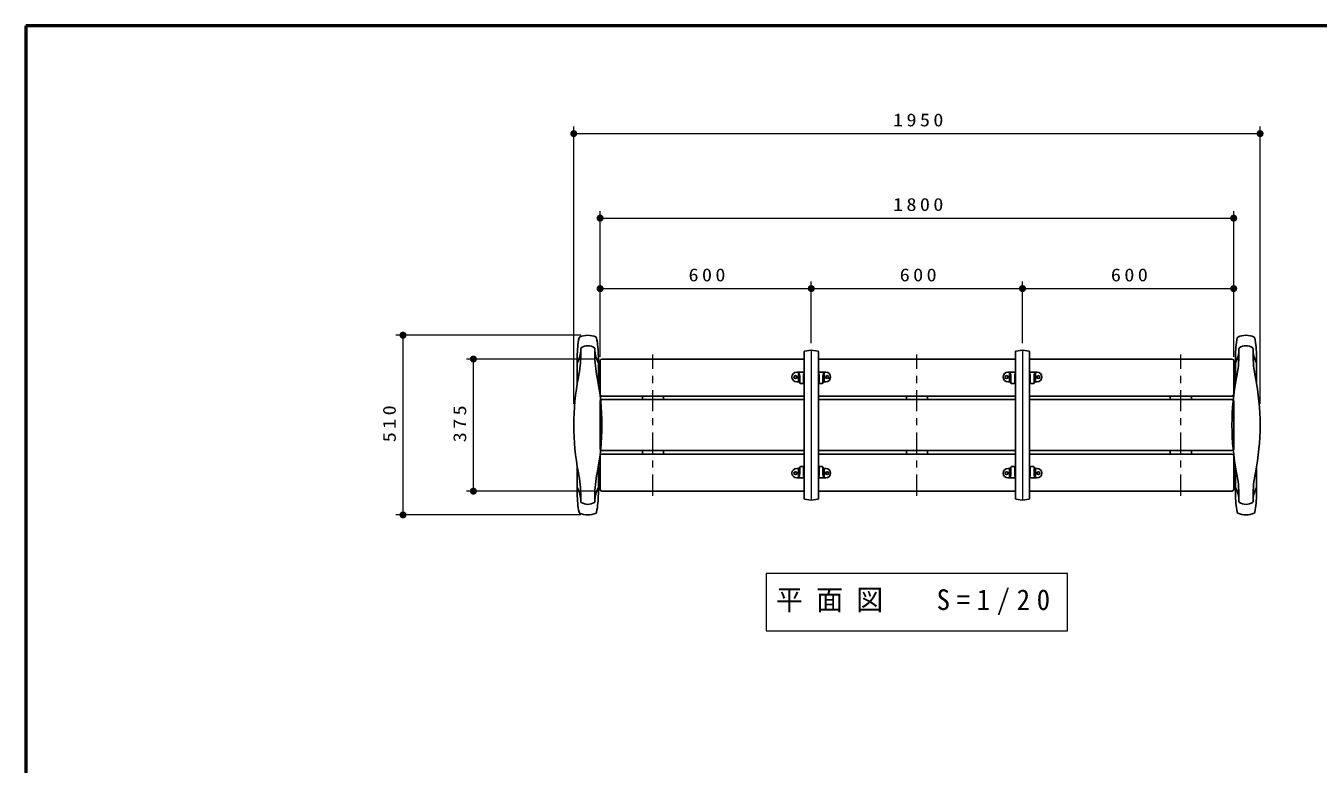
# Model space of a CAD drawing. Units: millimetres on the paper, scale 1:20. Extents: x -385 to 0, y 0 to 267.
# Drawn here: x -385 to -201.4, y 162.2 to 267 of the extents above; entities that cross this region are included whole.
import ezdxf

# ---------------------------------------------------------------- set-up
doc = ezdxf.new("R2010")
doc.units = ezdxf.units.MM
doc.linetypes.add('USER2', pattern=[6, 3, -1, 1, -1])
doc.layers.add('1_20', color=7, linetype='Continuous', lineweight=25)
doc.layers.add('LY_3', color=7, linetype='Continuous', lineweight=13)
doc.styles.add('ＭＳ ゴシック', font='')
doc.styles.get('ＭＳ ゴシック').set_extended_font_data('MS Gothic')

# ---------------------------------------------------------------- blocks, each defined once
blk = doc.blocks.new('filled_dot')
at = {"color": 0, "linetype": 'Continuous', "lineweight": -2, "const_width": 1.25}
blk.add_lwpolyline([(-0.625, 0, 1), (0.625, 0, 1)], format="xyb", close=True, dxfattribs=at)

msp = doc.modelspace()

# ---------------------------------------------------------------- linework, layer by layer
at = {"layer": '1_20', "lineweight": 13}
for p, q in [((-307.175, 213.327), (-307.175, 252.702)), ((-307.175, 251.702), (-209.675, 251.702)), ((-209.675, 213.327), (-209.675, 252.702)), ((-303.425, 220.033), (-303.425, 240.704)), ((-213.425, 220.033), (-213.425, 240.704)), ((-303.425, 239.704), (-213.425, 239.704)), ((-303.425, 229.704), (-273.425, 229.704)), ((-273.425, 221.979), (-273.425, 230.704)), ((-273.425, 229.704), (-243.425, 229.704)), ((-243.425, 221.979), (-243.425, 230.704)), ((-243.425, 229.704), (-213.425, 229.704)), ((-306.175, 223.083), (-332.425, 223.083)), ((-331.425, 197.574), (-331.425, 223.083)), ((-304.175, 219.704), (-322.425, 219.704)), ((-321.425, 200.954), (-321.425, 219.704)), ((-304.175, 200.954), (-322.425, 200.954)), ((-306.175, 197.574), (-332.425, 197.574)), ((-279.825, 189.257), (-279.825, 181.123)), ((-237.025, 189.257), (-279.825, 189.257)), ((-237.025, 181.123), (-237.025, 189.257)), ((-279.825, 181.123), (-237.025, 181.123))]:
    msp.add_line(p, q, dxfattribs=at)
at = {"layer": '1_20', "color": 4}
for p, q in [((-306.175, 221.185), (-306.175, 220.44)), ((-304.175, 221.185), (-304.175, 220.44)), ((-212.675, 221.185), (-212.675, 220.44)), ((-210.675, 221.185), (-210.675, 220.44)), ((-306.675, 220.068), (-306.675, 216.183)), ((-303.675, 220.068), (-303.675, 216.183)), ((-213.175, 220.068), (-213.175, 216.183)), ((-210.175, 220.068), (-210.175, 216.183)), ((-306.675, 200.59), (-306.675, 204.474)), ((-303.675, 200.59), (-303.675, 204.474)), ((-213.175, 200.59), (-213.175, 204.474)), ((-210.175, 200.59), (-210.175, 204.474)), ((-306.175, 199.472), (-306.175, 200.217)), ((-304.175, 199.472), (-304.175, 200.217)), ((-212.675, 199.472), (-212.675, 200.217)), ((-210.675, 199.472), (-210.675, 200.217))]:
    msp.add_line(p, q, dxfattribs=at)
at = {"layer": '1_20', "linetype": 'USER2', "lineweight": 13}
for p, q in [((-295.925, 200.3), (-295.925, 220.357)), ((-258.425, 200.3), (-258.425, 220.357)), ((-220.925, 200.3), (-220.925, 220.357))]:
    msp.add_line(p, q, dxfattribs=at)
at = {"layer": '1_20', "color": 110}
for p, q in [((-274.425, 199.872), (-274.425, 220.786)), ((-273.425, 220.979), (-274.382, 220.835)), ((-273.425, 220.979), (-272.467, 220.835)), ((-272.425, 220.786), (-272.425, 199.872)), ((-244.425, 199.872), (-244.425, 220.786)), ((-243.425, 220.979), (-244.382, 220.835)), ((-243.425, 220.979), (-242.467, 220.835)), ((-242.425, 220.786), (-242.425, 199.872)), ((-275.5, 217.829), (-274.425, 217.829)), ((-275.257, 217.717), (-275.257, 216.58)), ((-275.061, 216.804), (-275.061, 216.387)), ((-274.521, 216.329), (-274.521, 217.571)), ((-274.471, 217.621), (-274.425, 217.621)), ((-274.425, 217.186), (-274.471, 217.186)), ((-272.425, 217.829), (-271.35, 217.829)), ((-272.425, 217.621), (-272.379, 217.621)), ((-272.379, 217.186), (-272.425, 217.186)), ((-272.329, 216.329), (-272.329, 217.571)), ((-271.789, 216.804), (-271.789, 216.387)), ((-271.593, 217.717), (-271.593, 216.58)), ((-245.5, 217.829), (-244.425, 217.829)), ((-245.257, 217.717), (-245.257, 216.58)), ((-245.061, 216.804), (-245.061, 216.387)), ((-244.521, 216.329), (-244.521, 217.571)), ((-244.471, 217.621), (-244.425, 217.621)), ((-244.425, 217.186), (-244.471, 217.186)), ((-242.425, 217.829), (-241.35, 217.829)), ((-242.425, 217.621), (-242.379, 217.621)), ((-242.379, 217.186), (-242.425, 217.186)), ((-242.329, 216.329), (-242.329, 217.571)), ((-241.789, 216.804), (-241.789, 216.387)), ((-241.593, 217.717), (-241.593, 216.58)), ((-275.5, 216.479), (-275.185, 216.479)), ((-275.163, 216.465), (-275.066, 216.282)), ((-274.621, 216.229), (-274.978, 216.229)), ((-272.229, 216.229), (-271.872, 216.229)), ((-271.687, 216.465), (-271.783, 216.282)), ((-271.35, 216.479), (-271.664, 216.479)), ((-245.5, 216.479), (-245.185, 216.479)), ((-245.163, 216.465), (-245.066, 216.282)), ((-244.621, 216.229), (-244.978, 216.229)), ((-242.229, 216.229), (-241.872, 216.229)), ((-241.687, 216.465), (-241.783, 216.282)), ((-241.35, 216.479), (-241.664, 216.479)), ((-275.5, 204.179), (-275.185, 204.179)), ((-275.257, 202.94), (-275.257, 204.078)), ((-275.163, 204.192), (-275.066, 204.375)), ((-275.061, 203.854), (-275.061, 204.271)), ((-274.621, 204.429), (-274.978, 204.429)), ((-274.521, 204.329), (-274.521, 203.086)), ((-272.329, 204.329), (-272.329, 203.086)), ((-272.229, 204.429), (-271.872, 204.429)), ((-271.789, 203.854), (-271.789, 204.271)), ((-271.687, 204.192), (-271.783, 204.375)), ((-271.35, 204.179), (-271.664, 204.179)), ((-271.593, 202.94), (-271.593, 204.078)), ((-245.5, 204.179), (-245.185, 204.179)), ((-245.257, 202.94), (-245.257, 204.078)), ((-245.163, 204.192), (-245.066, 204.375)), ((-245.061, 203.854), (-245.061, 204.271)), ((-244.621, 204.429), (-244.978, 204.429)), ((-244.521, 204.329), (-244.521, 203.086)), ((-242.329, 204.329), (-242.329, 203.086)), ((-242.229, 204.429), (-241.872, 204.429)), ((-241.789, 203.854), (-241.789, 204.271)), ((-241.687, 204.192), (-241.783, 204.375)), ((-241.35, 204.179), (-241.664, 204.179)), ((-241.593, 202.94), (-241.593, 204.078)), ((-275.5, 202.829), (-274.425, 202.829)), ((-274.425, 203.472), (-274.471, 203.472)), ((-274.471, 203.036), (-274.425, 203.036)), ((-272.379, 203.472), (-272.425, 203.472)), ((-272.425, 203.036), (-272.379, 203.036)), ((-272.425, 202.829), (-271.35, 202.829)), ((-245.5, 202.829), (-244.425, 202.829)), ((-244.425, 203.472), (-244.471, 203.472)), ((-244.471, 203.036), (-244.425, 203.036)), ((-242.379, 203.472), (-242.425, 203.472)), ((-242.425, 203.036), (-242.379, 203.036)), ((-242.425, 202.829), (-241.35, 202.829)), ((-273.425, 199.679), (-274.382, 199.822)), ((-273.425, 199.679), (-272.467, 199.822)), ((-243.425, 199.679), (-244.382, 199.822)), ((-243.425, 199.679), (-242.467, 199.822))]:
    msp.add_line(p, q, dxfattribs=at)
at = {"layer": '1_20', "color": 110, "lineweight": 13}
for p, q in [((-273.425, 220.979), (-273.425, 199.679)), ((-243.425, 220.979), (-243.425, 199.679))]:
    msp.add_line(p, q, dxfattribs=at)
at = {"layer": '1_20'}
for p, q in [((-303.425, 214.704), (-303.425, 219.454)), ((-303.175, 219.704), (-274.425, 219.704)), ((-272.425, 219.704), (-244.425, 219.704)), ((-242.425, 219.704), (-213.675, 219.704)), ((-213.425, 214.704), (-213.425, 219.454)), ((-303.425, 206.954), (-303.425, 213.704)), ((-303.175, 214.454), (-274.425, 214.454)), ((-303.175, 213.954), (-274.425, 213.954)), ((-297.425, 213.954), (-297.425, 214.454)), ((-294.425, 213.954), (-294.425, 214.454)), ((-272.425, 214.454), (-244.425, 214.454)), ((-272.425, 213.954), (-244.425, 213.954)), ((-259.925, 213.954), (-259.925, 214.454)), ((-256.925, 213.954), (-256.925, 214.454)), ((-242.425, 214.454), (-213.675, 214.454)), ((-242.425, 213.954), (-213.675, 213.954)), ((-222.425, 213.954), (-222.425, 214.454)), ((-219.425, 213.954), (-219.425, 214.454)), ((-213.425, 206.954), (-213.425, 213.704)), ((-303.425, 201.204), (-303.425, 205.954)), ((-303.175, 206.704), (-274.425, 206.704)), ((-303.175, 206.204), (-274.425, 206.204)), ((-297.425, 206.204), (-297.425, 206.704)), ((-294.425, 206.204), (-294.425, 206.704)), ((-272.425, 206.704), (-244.425, 206.704)), ((-272.425, 206.204), (-244.425, 206.204)), ((-259.925, 206.204), (-259.925, 206.704)), ((-256.925, 206.204), (-256.925, 206.704)), ((-242.425, 206.704), (-213.675, 206.704)), ((-242.425, 206.204), (-213.675, 206.204)), ((-222.425, 206.204), (-222.425, 206.704)), ((-219.425, 206.204), (-219.425, 206.704)), ((-213.425, 201.204), (-213.425, 205.954)), ((-303.175, 200.954), (-274.425, 200.954)), ((-272.425, 200.954), (-244.425, 200.954)), ((-242.425, 200.954), (-213.675, 200.954))]:
    msp.add_line(p, q, dxfattribs=at)
at = {"layer": '1_20', "color": 110}
for points in [[(-275.257, 217.717), (-275.219, 217.699), (-275.184, 217.676), (-275.154, 217.649), (-275.129, 217.616), (-275.112, 217.579), (-275.1, 217.537), (-275.092, 217.489), (-275.086, 217.433), (-275.081, 217.364), (-275.077, 217.288), (-275.073, 217.208), (-275.07, 217.126), (-275.068, 217.046), (-275.066, 216.97), (-275.064, 216.902), (-275.063, 216.843), (-275.062, 216.798), (-275.061, 216.769), (-275.061, 216.758), (-275.061, 216.768), (-275.061, 216.804)], [(-271.593, 217.717), (-271.63, 217.699), (-271.665, 217.676), (-271.695, 217.649), (-271.72, 217.616), (-271.738, 217.579), (-271.75, 217.537), (-271.758, 217.489), (-271.763, 217.433), (-271.768, 217.364), (-271.773, 217.288), (-271.776, 217.208), (-271.779, 217.126), (-271.782, 217.046), (-271.784, 216.97), (-271.786, 216.902), (-271.787, 216.843), (-271.788, 216.798), (-271.788, 216.769), (-271.789, 216.758), (-271.789, 216.768), (-271.789, 216.804)], [(-245.257, 217.717), (-245.219, 217.699), (-245.184, 217.676), (-245.154, 217.649), (-245.129, 217.616), (-245.112, 217.579), (-245.1, 217.537), (-245.092, 217.489), (-245.086, 217.433), (-245.081, 217.364), (-245.077, 217.288), (-245.073, 217.208), (-245.07, 217.126), (-245.068, 217.046), (-245.066, 216.97), (-245.064, 216.902), (-245.063, 216.843), (-245.062, 216.798), (-245.061, 216.769), (-245.061, 216.758), (-245.061, 216.768), (-245.061, 216.804)], [(-241.593, 217.717), (-241.63, 217.699), (-241.665, 217.676), (-241.695, 217.649), (-241.72, 217.616), (-241.738, 217.579), (-241.75, 217.537), (-241.758, 217.489), (-241.763, 217.433), (-241.768, 217.364), (-241.773, 217.288), (-241.776, 217.208), (-241.779, 217.126), (-241.782, 217.046), (-241.784, 216.97), (-241.786, 216.902), (-241.787, 216.843), (-241.788, 216.798), (-241.788, 216.769), (-241.789, 216.758), (-241.789, 216.768), (-241.789, 216.804)], [(-275.257, 202.94), (-275.219, 202.959), (-275.184, 202.982), (-275.154, 203.009), (-275.129, 203.041), (-275.112, 203.078), (-275.1, 203.12), (-275.092, 203.169), (-275.086, 203.225), (-275.081, 203.293), (-275.077, 203.369), (-275.073, 203.45), (-275.07, 203.531), (-275.068, 203.611), (-275.066, 203.687), (-275.064, 203.756), (-275.063, 203.814), (-275.062, 203.859), (-275.061, 203.889), (-275.061, 203.9), (-275.061, 203.889), (-275.061, 203.854)], [(-271.593, 202.94), (-271.63, 202.959), (-271.665, 202.982), (-271.695, 203.009), (-271.72, 203.041), (-271.738, 203.078), (-271.75, 203.12), (-271.758, 203.169), (-271.763, 203.225), (-271.768, 203.293), (-271.773, 203.369), (-271.776, 203.45), (-271.779, 203.531), (-271.782, 203.611), (-271.784, 203.687), (-271.786, 203.756), (-271.787, 203.814), (-271.788, 203.859), (-271.788, 203.889), (-271.789, 203.9), (-271.789, 203.889), (-271.789, 203.854)], [(-245.257, 202.94), (-245.219, 202.959), (-245.184, 202.982), (-245.154, 203.009), (-245.129, 203.041), (-245.112, 203.078), (-245.1, 203.12), (-245.092, 203.169), (-245.086, 203.225), (-245.081, 203.293), (-245.077, 203.369), (-245.073, 203.45), (-245.07, 203.531), (-245.068, 203.611), (-245.066, 203.687), (-245.064, 203.756), (-245.063, 203.814), (-245.062, 203.859), (-245.061, 203.889), (-245.061, 203.9), (-245.061, 203.889), (-245.061, 203.854)], [(-241.593, 202.94), (-241.63, 202.959), (-241.665, 202.982), (-241.695, 203.009), (-241.72, 203.041), (-241.738, 203.078), (-241.75, 203.12), (-241.758, 203.169), (-241.763, 203.225), (-241.768, 203.293), (-241.773, 203.369), (-241.776, 203.45), (-241.779, 203.531), (-241.782, 203.611), (-241.784, 203.687), (-241.786, 203.756), (-241.787, 203.814), (-241.788, 203.859), (-241.788, 203.889), (-241.789, 203.9), (-241.789, 203.889), (-241.789, 203.854)]]:
    msp.add_lwpolyline(points, dxfattribs=at)
at = {"layer": '1_20', "color": 110, "lineweight": 13}
for centre in [(-275.675, 217.154), (-271.175, 217.154), (-245.675, 217.154), (-241.175, 217.154), (-275.675, 203.504), (-271.175, 203.504), (-245.675, 203.504), (-241.175, 203.504)]:
    msp.add_circle(centre, 0.225, dxfattribs=at)
at = {"layer": '1_20', "color": 110}
for centre in [(-275.675, 217.154), (-271.175, 217.154), (-245.675, 217.154), (-241.175, 217.154), (-275.675, 203.504), (-271.175, 203.504), (-245.675, 203.504), (-241.175, 203.504)]:
    msp.add_circle(centre, 0.2, dxfattribs=at)
at = {"layer": '1_20', "color": 4}
for centre, radius, start, end in [((-292.773, 220.068), 13.902, 169.05833, 180), ((-306.275, 222.678), 0.15, 116.11733, 169.05833), ((-305.175, 220.434), 2.649, 63.88267, 116.11733), ((-304.075, 222.678), 0.15, 10.94167, 63.88267), ((-317.577, 220.068), 13.902, 0, 10.94167), ((-199.273, 220.068), 13.902, 169.05833, 180), ((-212.775, 222.678), 0.15, 116.11733, 169.05833), ((-211.675, 220.434), 2.649, 63.88267, 116.11733), ((-210.575, 222.678), 0.15, 10.94167, 63.88267), ((-224.077, 220.068), 13.902, 0, 10.94167), ((-309.98, 221.089), 3.805, 330.87712, 0), ((-323.273, 220.44), 17.098, 348.70424, 0), ((-306.025, 221.185), 0.15, 122.77908, 180), ((-305.175, 219.865), 1.72, 57.22092, 122.77908), ((-304.325, 221.185), 0.15, 0, 57.22092), ((-300.37, 221.089), 3.805, 180, 209.12288), ((-287.076, 220.44), 17.098, 180, 191.29576), ((-216.48, 221.089), 3.805, 330.87712, 0), ((-229.773, 220.44), 17.098, 348.70424, 0), ((-212.525, 221.185), 0.15, 122.77908, 180), ((-211.675, 219.865), 1.72, 57.22092, 122.77908), ((-210.825, 221.185), 0.15, 0, 57.22092), ((-206.87, 221.089), 3.805, 180, 209.12288), ((-193.576, 220.44), 17.098, 180, 191.29576), ((-272.649, 210.329), 34.526, 168.70424, 191.29576), ((-337.7, 210.329), 34.526, 348.70424, 11.29576), ((-179.149, 210.329), 34.526, 168.70424, 191.29576), ((-244.2, 210.329), 34.526, 348.70424, 11.29576), ((-323.273, 200.217), 17.098, 0, 11.29576), ((-287.076, 200.217), 17.098, 168.70424, 180), ((-229.773, 200.217), 17.098, 0, 11.29576), ((-193.576, 200.217), 17.098, 168.70424, 180), ((-292.773, 200.59), 13.902, 180, 190.94167), ((-309.98, 199.568), 3.805, 0, 29.12288), ((-300.37, 199.568), 3.805, 150.87712, 180), ((-317.577, 200.59), 13.902, 349.05833, 0), ((-199.273, 200.59), 13.902, 180, 190.94167), ((-216.48, 199.568), 3.805, 0, 29.12288), ((-206.87, 199.568), 3.805, 150.87712, 180), ((-224.077, 200.59), 13.902, 349.05833, 0), ((-306.025, 199.472), 0.15, 180, 237.22092), ((-305.175, 200.792), 1.72, 237.22092, 302.77908), ((-304.325, 199.472), 0.15, 302.77908, 0), ((-212.525, 199.472), 0.15, 180, 237.22092), ((-211.675, 200.792), 1.72, 237.22092, 302.77908), ((-210.825, 199.472), 0.15, 302.77908, 0), ((-306.275, 197.979), 0.15, 190.94167, 243.88267), ((-305.175, 200.223), 2.649, 243.88267, 296.11733), ((-304.075, 197.979), 0.15, 296.11733, 349.05833), ((-212.775, 197.979), 0.15, 190.94167, 243.88267), ((-211.675, 200.223), 2.649, 243.88267, 296.11733), ((-210.575, 197.979), 0.15, 296.11733, 349.05833)]:
    msp.add_arc(centre, radius, start, end, dxfattribs=at)
at = {"layer": '1_20', "color": 110}
for centre, radius, start, end in [((-274.375, 220.786), 0.05, 98.53077, 180), ((-272.475, 220.786), 0.05, 0, 81.46923), ((-244.375, 220.786), 0.05, 98.53077, 180), ((-242.475, 220.786), 0.05, 0, 81.46923), ((-275.5, 217.154), 0.675, 90, 270), ((-274.471, 217.571), 0.05, 90, 180), ((-274.471, 217.136), 0.05, 90, 180), ((-272.379, 217.571), 0.05, 359.99999, 90), ((-272.379, 217.136), 0.05, 0, 90), ((-271.35, 217.154), 0.675, 270, 90), ((-245.5, 217.154), 0.675, 90, 270), ((-244.471, 217.571), 0.05, 90, 180), ((-244.471, 217.136), 0.05, 90, 180), ((-242.379, 217.571), 0.05, 359.99999, 90), ((-242.379, 217.136), 0.05, 0, 90), ((-241.35, 217.154), 0.675, 270, 90), ((-275.185, 216.454), 0.025, 27.86749, 90), ((-274.978, 216.329), 0.1, 207.86749, 270), ((-274.621, 216.329), 0.1, 270, 0), ((-272.229, 216.329), 0.1, 180, 270), ((-271.872, 216.329), 0.1, 270, 332.13251), ((-271.664, 216.454), 0.025, 90, 152.13251), ((-245.185, 216.454), 0.025, 27.86749, 90), ((-244.978, 216.329), 0.1, 207.86749, 270), ((-244.621, 216.329), 0.1, 270, 0), ((-242.229, 216.329), 0.1, 180, 270), ((-241.872, 216.329), 0.1, 270, 332.13251), ((-241.664, 216.454), 0.025, 90, 152.13251), ((-275.5, 203.504), 0.675, 90, 270), ((-275.185, 204.204), 0.025, 270, 332.13251), ((-274.978, 204.329), 0.1, 90, 152.13251), ((-274.621, 204.329), 0.1, 0, 90), ((-272.229, 204.329), 0.1, 90, 180), ((-271.872, 204.329), 0.1, 27.86749, 90), ((-271.664, 204.204), 0.025, 207.86749, 270), ((-271.35, 203.504), 0.675, 270, 90), ((-245.5, 203.504), 0.675, 90, 270), ((-245.185, 204.204), 0.025, 270, 332.13251), ((-244.978, 204.329), 0.1, 90, 152.13251), ((-244.621, 204.329), 0.1, 0, 90), ((-242.229, 204.329), 0.1, 90, 180), ((-241.872, 204.329), 0.1, 27.86749, 90), ((-241.664, 204.204), 0.025, 207.86749, 270), ((-241.35, 203.504), 0.675, 270, 90), ((-274.471, 203.522), 0.05, 180, 270), ((-274.471, 203.086), 0.05, 180, 270), ((-272.379, 203.522), 0.05, 270, 0), ((-272.379, 203.086), 0.05, 270, 0.00001), ((-244.471, 203.522), 0.05, 180, 270), ((-244.471, 203.086), 0.05, 180, 270), ((-242.379, 203.522), 0.05, 270, 0), ((-242.379, 203.086), 0.05, 270, 0.00001), ((-274.375, 199.872), 0.05, 180, 261.46923), ((-272.475, 199.872), 0.05, 278.53077, 0), ((-244.375, 199.872), 0.05, 180, 261.46923), ((-242.475, 199.872), 0.05, 278.53077, 0)]:
    msp.add_arc(centre, radius, start, end, dxfattribs=at)
at = {"layer": '1_20'}
for centre, start, end in [((-303.175, 219.454), 90, 180), ((-213.675, 219.454), 0, 90), ((-303.175, 214.704), 180, 270), ((-303.175, 213.704), 90, 180), ((-213.675, 214.704), 270, 0), ((-213.675, 213.704), 0, 90), ((-303.175, 206.954), 180, 270), ((-303.175, 205.954), 90, 180), ((-213.675, 206.954), 270, 0), ((-213.675, 205.954), 0, 90), ((-303.175, 201.204), 180, 270), ((-213.675, 201.204), 270, 0)]:
    msp.add_arc(centre, 0.25, start, end, dxfattribs=at)
at = {"layer": 'LY_3', "lineweight": 50}
for p, q in [((-385, 267), (-385, 0)), ((0, 267), (-385, 267))]:
    msp.add_line(p, q, dxfattribs=at)

# ---------------------------------------------------------------- block references
at = {"layer": '1_20', "lineweight": 13, "xscale": 0.4, "yscale": 0.4}
for p in [(-307.175, 251.702), (-303.425, 239.704), (-303.425, 229.704), (-273.425, 229.704), (-243.425, 229.704)]:
    msp.add_blockref('filled_dot', p, dxfattribs=at)
for p, rotation in [((-209.675, 251.702), 180), ((-213.425, 239.704), 180), ((-273.425, 229.704), 180), ((-243.425, 229.704), 180), ((-213.425, 229.704), 180), ((-331.425, 223.083), 270), ((-321.425, 219.704), 270), ((-321.425, 200.954), 90), ((-331.425, 197.574), 90)]:
    msp.add_blockref('filled_dot', p, dxfattribs=dict(at, rotation=rotation))

# ---------------------------------------------------------------- texts
at = {"layer": '1_20', "style": 'ＭＳ ゴシック'}
for s, insert, char_height, attachment_point in [('\\T1.33;\\W1.15;1950', (-258.001, 252.702), 1.833, 8), ('\\T1.33;\\W1.15;1800', (-258.004, 240.704), 1.833, 8), ('\\T1.33;\\W1.15;600', (-288.008, 230.704), 1.833, 8), ('\\T1.33;\\W1.15;600', (-258.008, 230.704), 1.833, 8), ('\\T1.33;\\W1.15;600', (-228.008, 230.704), 1.833, 8), ('\\T1.5;\\W0.95;平面図\u3000S=1/20', (-278.425, 185.19), 2.933, 4)]:
    msp.add_mtext(s, dxfattribs=dict(at, insert=insert, char_height=char_height, attachment_point=attachment_point))
at = {"layer": '1_20', "char_height": 1.833, "attachment_point": 8, "rotation": 90, "style": 'ＭＳ ゴシック'}
for s, insert in [('\\T1.33;\\W1.15;510', (-332.425, 210.75)), ('\\T1.33;\\W1.15;375', (-322.425, 210.745))]:
    msp.add_mtext(s, dxfattribs=dict(at, insert=insert))

doc.saveas('drawing.dxf')
